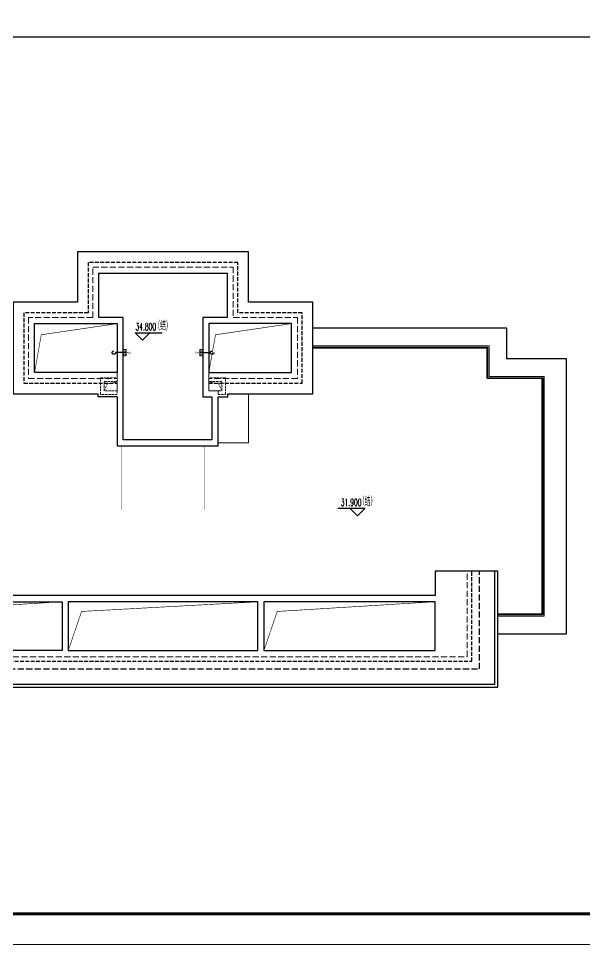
# Model space of a CAD drawing. Extents: x 3774419 to 4775970, y -926964 to 2266.
# Drawn here: x 3851495 to 3870006, y -926964 to -896665 of the extents above; entities that cross this region are included whole.
import ezdxf

# ---------------------------------------------------------------- set-up
doc = ezdxf.new("R2010")
doc.units = 0
doc.header["$LTSCALE"] = 1000
doc.header["$MEASUREMENT"] = 0
for name, pattern in [('#P_--_20B1_001_t3$0$DASH', [0.35, 0.25, -0.1]), ('$1$DASH', [0.35, 0.25, -0.1]), ('__DASH', [0.35, 0.25, -0.1]), ('DASH', [0.35, 0.25, -0.1])]:
    doc.linetypes.add(name, pattern=pattern)
doc.layers.get('0').update_dxf_attribs({"linetype": 'CONTINUOUS'})
for name, color, linetype in [('!!电气', 1, 'CONTINUOUS'), ('$RECOVER_210609100354-0', 7, 'CONTINUOUS'), ('DIM_ELEV', 3, 'CONTINUOUS'), ('ROOF', 183, 'CONTINUOUS'), ('VPIPE-凝结', 150, 'CONTINUOUS'), ('VPIPE-雨水', 4, 'DASH'), ('看线', 185, 'CONTINUOUS')]:
    doc.layers.add(name, color=color, linetype=linetype)
for name, color, linetype, lineweight in [('STAIR', 252, 'CONTINUOUS', 20), ('图框', 147, 'CONTINUOUS', 20), ('平面-分水线', 189, 'CONTINUOUS', 15), ('平面-栏杆', 56, 'CONTINUOUS', 15), ('平面-看线', 252, 'CONTINUOUS', 15), ('线脚', 6, 'CONTINUOUS', 15)]:
    doc.layers.add(name, color=color, linetype=linetype, lineweight=lineweight)
doc.styles.add('_TCH_DIM', font='SIMPLEX', dxfattribs={"bigfont": 'GBCBIG'})

# ---------------------------------------------------------------- blocks, each defined once
blk = doc.blocks.new('DFSFSF')
at = {"layer": '平面-分水线'}
for p, q in [((697142, 775568), (697142, 775668)), ((697342, 775668), (697143, 775668)), ((697193, 775568), (697193, 775668)), ((697243, 775568), (697243, 775668)), ((697292, 775568), (697292, 775668)), ((697342, 775668), (697342, 775568)), ((697342, 775568), (697342, 775668)), ((697342, 775568), (697143, 775568))]:
    blk.add_line(p, q, dxfattribs=at)
blk = doc.blocks.new('DFGDGDGD')
at = {"layer": '平面-分水线', "const_width": 10}
blk.add_lwpolyline([(697268, 775441), (697243, 775541), (697218, 775441)], close=True, dxfattribs=at)
blk.add_blockref('DFSFSF', (0, 0))

msp = doc.modelspace()

# ---------------------------------------------------------------- linework, layer by layer
at = {"layer": '!!电气', "color": 252}
msp.add_line((3806917.5, -897263.9), (3880522.4, -897263.9), dxfattribs=at)
at = {"layer": '$RECOVER_210609100354-0', "color": 252, "const_width": 8}
msp.add_lwpolyline([(3854870, -910648.3), (3854870, -912748.3), (3857570, -912748.3), (3857570, -910648.3)], dxfattribs=at)
at = {"color": 252, "const_width": 20}
for points in [[(3852020, -908248.3), (3852237.7, -907013.4), (3854720, -906648.3)], [(3857720, -908248.3), (3857937.6, -907013.4), (3860420, -906648.3)], [(3847320, -917348.3), (3847756.9, -916066.8), (3852920, -915748.3)], [(3853120, -917348.3), (3853556.9, -916066.8), (3859319.9, -915751.1)], [(3859519.9, -917348.3), (3859956.9, -916066.8), (3865120, -915748.3)]]:
    msp.add_lwpolyline(points, dxfattribs=at)
at = {"color": 252}
for points in [[(3854720, -909047.8), (3854100, -909047.8), (3854100, -908948.3)], [(3858020, -909047.8), (3858340, -909047.8), (3858340, -908948.3)]]:
    msp.add_lwpolyline(points, dxfattribs=at)
at = {"layer": 'DIM_ELEV', "color": 252}
for p, q in [((3855545.8, -907188.3), (3855305.8, -906948.3)), ((3855305.8, -906948.3), (3856198, -906948.3)), ((3855545.8, -907188.3), (3855785.8, -906948.3)), ((3862826.4, -912696.3), (3861934.1, -912696.3)), ((3862586.4, -912936.3), (3862346.4, -912696.3)), ((3862586.4, -912936.3), (3862826.4, -912696.3))]:
    msp.add_line(p, q, dxfattribs=at)
at = {"layer": 'ROOF', "color": 252, "ltscale": 0.8}
for points in [[(3858340, -908948.3), (3861120, -908948.3), (3861120, -905948.3), (3859020, -905948.3), (3859020, -904298.3), (3853420, -904298.3), (3853420, -905948.3), (3851320, -905948.3), (3851320, -908948.3), (3854100, -908948.3)], [(3854720, -909047.8), (3854720, -910648.3), (3858020, -910648.3), (3858020, -909047.8)], [(3820270, -914748.3), (3820270, -918548.3), (3842170, -918548.3), (3842170, -917348.3), (3845270, -917348.3), (3845270, -918548.3), (3867170, -918548.3), (3867170, -914748.3)], [(3820370, -914748.3), (3820370, -918448.3), (3842070, -918448.3), (3842070, -917248.3), (3845370, -917248.3), (3845370, -918448.3), (3867070, -918448.3), (3867070, -914748.3)], [(3867170, -914748.3), (3865120, -914748.3), (3865120, -915548.3), (3847320, -915548.3)]]:
    msp.add_lwpolyline(points, dxfattribs=at)
for points in [[(3858320, -904998.3), (3858320, -906448.3), (3857520, -906448.3), (3857520, -909048.3), (3857820, -909048.3), (3857820, -910448.3), (3854920, -910448.3), (3854920, -906448.3), (3854120, -906448.3), (3854120, -904998.3)], [(3852020, -906648.3), (3854720, -906648.3), (3854720, -908248.3), (3852020, -908248.3)], [(3860420, -906648.3), (3857719.9, -906648.3), (3857719.9, -908248.3), (3860420, -908248.3)], [(3847320, -915748.3), (3852920, -915748.3), (3852920, -917348.3), (3847320, -917348.3)], [(3859319.9, -915748.3), (3853120, -915748.3), (3853120, -917348.3), (3859319.9, -917348.3)], [(3865120, -915748.3), (3859519.9, -915748.3), (3859519.9, -917348.3), (3865120, -917348.3)]]:
    msp.add_lwpolyline(points, close=True, dxfattribs=at)
at = {"layer": 'ROOF', "color": 251, "ltscale": 0.8, "true_color": 0x636466}
for points in [[(3867170, -916798.3), (3869420, -916798.3), (3869420, -907798.3), (3867470, -907798.3), (3867470, -906798.3), (3861120, -906798.3)], [(3867170, -916148.3), (3868620, -916148.3), (3868620, -908448.3), (3866820, -908448.3), (3866820, -907448.3), (3861120, -907448.3)]]:
    msp.add_lwpolyline(points, dxfattribs=at)
at = {"layer": 'ROOF', "color": 252, "linetype": '__DASH', "ltscale": 0.8}
msp.add_lwpolyline([(3820870, -914748.3), (3820870, -917948.3), (3841570, -917948.3), (3841570, -916748.3), (3845870, -916748.3), (3845870, -917948.3), (3866570, -917948.3), (3866570, -914748.3)], dxfattribs=at)
at = {"layer": 'STAIR', "color": 252}
msp.add_lwpolyline([(3858340, -908948.3), (3859020, -908948.3), (3859020, -910548.3), (3858020, -910548.3)], dxfattribs=at)
at = {"layer": 'VPIPE-凝结', "color": 252}
for p, q in [((3854920, -907598.3), (3854670, -907598.3)), ((3857520, -907598.3), (3857770, -907598.3))]:
    msp.add_line(p, q, dxfattribs=at)
at = {"layer": 'VPIPE-雨水', "color": 252}
for centre in [(3854615, -907598.3), (3857825, -907598.3)]:
    msp.add_circle(centre, 55, dxfattribs=at)
at = {"layer": '图框'}
msp.add_lwpolyline([(3804417.5, -867563.9), (3888517.5, -867563.9), (3888517.5, -926963.9), (3804417.5, -926963.9)], close=True, dxfattribs=at)
msp.add_lwpolyline([(3804417.5, -867563.9), (3888517.5, -867563.9), (3888517.5, -926963.9), (3804417.5, -926963.9)], close=True, dxfattribs=at)
at = {"layer": '图框', "const_width": 100}
msp.add_lwpolyline([(3887517.5, -925963.9), (3887517.5, -868563.9), (3806917.5, -868563.9), (3806917.5, -925963.9)], close=True, dxfattribs=at)
at = {"layer": '平面-栏杆', "color": 251, "true_color": 0x636466}
for points in [[(3867170, -916218.3), (3868690, -916218.3), (3868690, -908378.3), (3866890, -908378.3), (3866890, -907378.3), (3861120, -907378.3)], [(3867170, -916178.3), (3868650, -916178.3), (3868650, -908418.3), (3866850, -908418.3), (3866850, -907418.3), (3861120, -907418.3)]]:
    msp.add_lwpolyline(points, dxfattribs=at)
at = {"layer": '平面-看线', "color": 252, "linetype": 'DASH', "ltscale": 0.8}
for p, q in [((3854720, -908448.3), (3854720, -908248.3)), ((3857719.9, -908448.3), (3857719.9, -908248.3))]:
    msp.add_line(p, q, dxfattribs=at)
for points in [[(3853920, -906448.3), (3853920, -904798.3), (3858520, -904798.3), (3858520, -906448.3), (3860620, -906448.3), (3860620, -908448.3), (3857720, -908448.3), (3857720, -908848), (3858020, -908848), (3858020, -908948.3)], [(3853920, -906448.3), (3851820, -906448.3), (3851820, -908448.3), (3854720, -908448.3), (3854720, -908948)], [(3821270, -914748.3), (3821270, -917548.3), (3841170, -917548.3), (3841170, -916348.3), (3846270, -916348.3), (3846270, -917548.3), (3866170, -917548.3), (3866170, -914748.3)]]:
    msp.add_lwpolyline(points, dxfattribs=at)
at = {"layer": '看线', "color": 252, "linetype": '#P_--_20B1_001_t3$0$DASH', "ltscale": 0.5}
for points in [[(3857719.9, -908598.3), (3860770, -908598.3), (3860770, -906298.3), (3858670, -906298.3), (3858670, -904648.3), (3853770, -904648.3), (3853770, -906298.3), (3851670, -906298.3), (3851670, -908598.3), (3854720, -908598.3)], [(3821120, -914748.3), (3821120, -917698.3), (3841320, -917698.3), (3841320, -916498.3), (3846120, -916498.3), (3846120, -917698.3), (3866320, -917698.3), (3866320, -914748.3)]]:
    msp.add_lwpolyline(points, dxfattribs=at)
at = {"layer": '线脚', "color": 252, "linetype": '$1$DASH', "ltscale": 0.3}
for points in [[(3854720, -908967.8), (3854180, -908967.8), (3854180, -908427.8), (3854720, -908427.8)], [(3854300, -908847.8), (3854393.4, -908623.4), (3854720, -908547.8)], [(3858020, -908967.8), (3858260, -908967.8), (3858260, -908427.8), (3857720, -908427.8)], [(3858140, -908847.8), (3858046.5, -908623.4), (3857720, -908547.8)]]:
    msp.add_lwpolyline(points, dxfattribs=at)
for points in [[(3854300, -908547.8), (3854720, -908547.8), (3854720, -908847.8), (3854300, -908847.8)], [(3858140, -908547.8), (3857720, -908547.8), (3857720, -908847.8), (3858140, -908847.8)]]:
    msp.add_lwpolyline(points, close=True, dxfattribs=at)

# ---------------------------------------------------------------- block references
at = {"color": 252, "xscale": -1, "rotation": 90}
msp.add_blockref('DFGDGDGD', (4630587.5, -210355.8), dxfattribs=at)
at = {"color": 252, "rotation": 270}
msp.add_blockref('DFGDGDGD', (3081852.4, -210355.8), dxfattribs=at)

# ---------------------------------------------------------------- texts
at = {"layer": 'DIM_ELEV', "color": 252, "style": '_TCH_DIM'}
for s, height, width, p in [('34.800', 238, 0.494118, (3855319.4, -906868.2)), ('（结）', 270.07, 0.7, (3855935.4, -906868.2)), ('31.900', 238, 0.494118, (3862034.9, -912616.3)), ('（结）', 270.07, 0.7, (3862628.5, -912616.3))]:
    msp.add_text(s, height=height, dxfattribs=dict(at, width=width)).set_placement(p)

doc.saveas('drawing.dxf')
